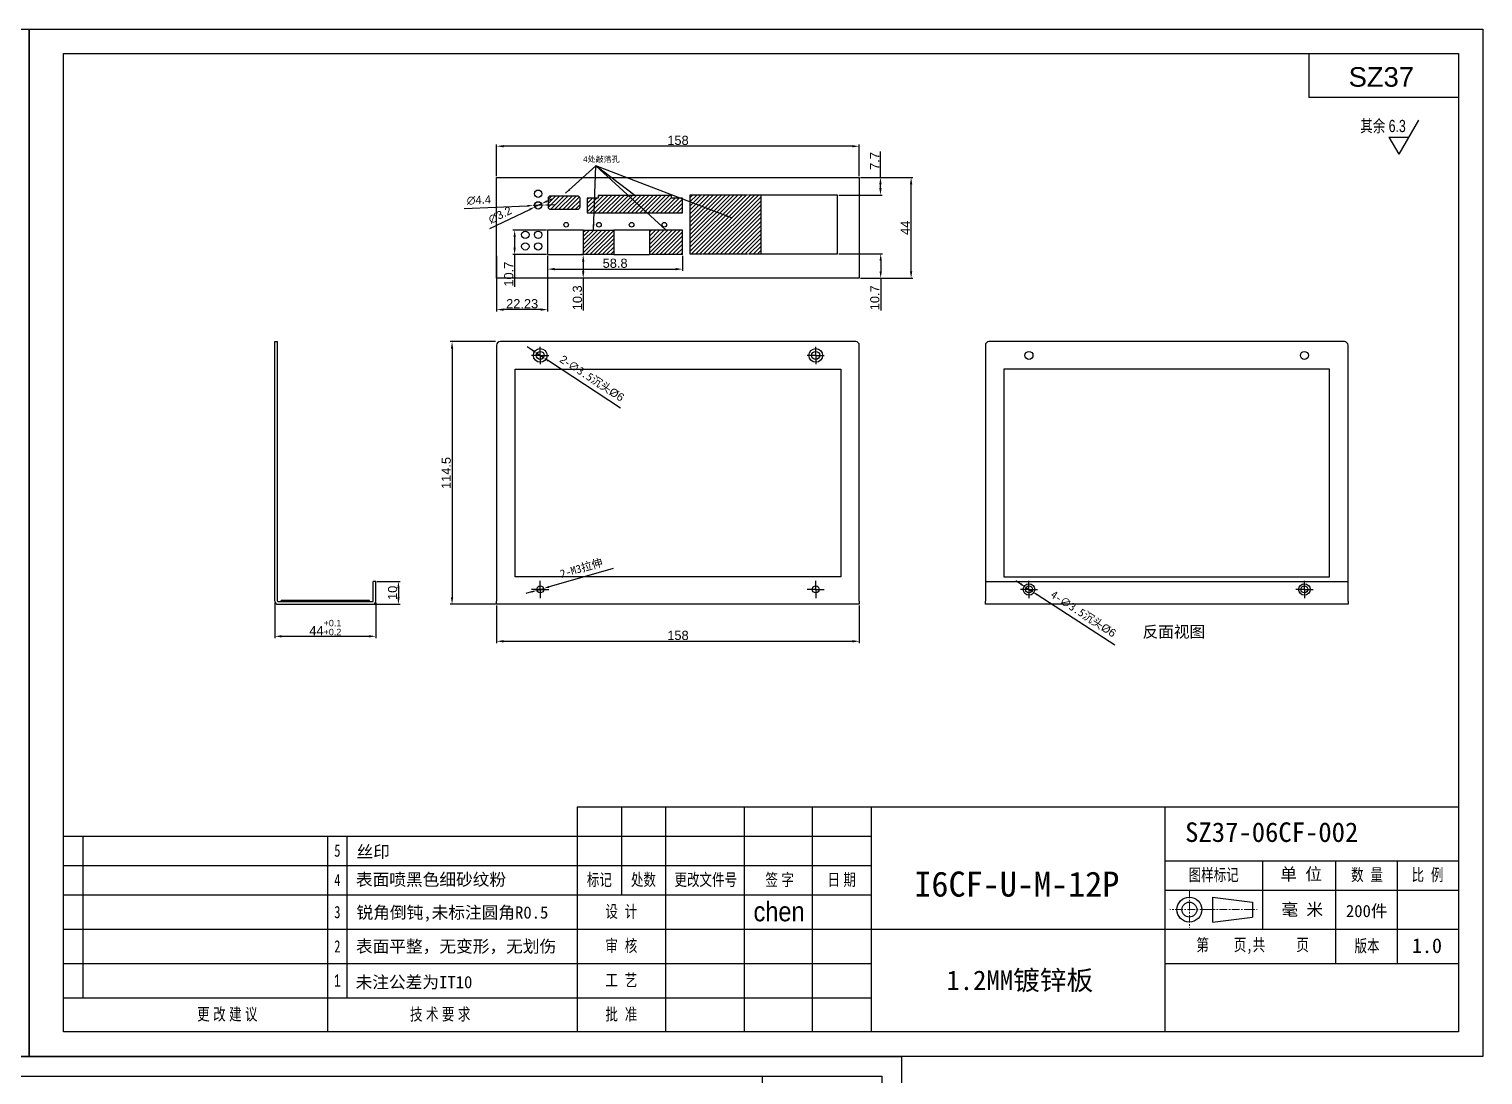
# Model space of a CAD drawing. Header units: millimetres. Extents: x 3299 to 4566, y 1016 to 2046.
# Drawn here: x 3933 to 4566, y 1590 to 2046 of the extents above; entities that cross this region are included whole.
import ezdxf
from ezdxf.enums import TextEntityAlignment as Align

# ---------------------------------------------------------------- set-up
doc = ezdxf.new("R2010")
doc.units = ezdxf.units.MM
doc.header["$LTSCALE"] = 0.4
doc.linetypes.add('CENTER', pattern=[50.8, 31.75, -6.35, 6.35, -6.35])
doc.layers.add('center', color=1, linetype='CENTER', lineweight=18)
for name, color, linetype in [('CON', 7, 'Continuous'), ('hatch', 2, 'Continuous'), ('SLD-0', 179, 'Continuous'), ('text', 7, 'Continuous')]:
    doc.layers.add(name, color=color, linetype=linetype)
doc.styles.add('GA1', font='simhei.ttf')
doc.styles.add('GA2', font='arial.ttf')
doc.styles.add('GA3', font='STXINGKA.TTF', dxfattribs={"width": 0.9})
doc.styles.get("Standard").update_dxf_attribs({"font": '', "width": 0.75})
doc.styles.add('style1', font='arial.ttf')
doc.styles.add('style2', font='STXINGKA.TTF', dxfattribs={"width": 0.9})
doc.styles.get('Standard').set_extended_font_data('SimSun')
doc.dimstyles.new('ISO-25', dxfattribs={"dimtxt": 3.5, "dimasz": 2.5, "dimexe": 1.25, "dimexo": 1, "dimgap": 1, "dimtad": 1, "dimdsep": 46, "dimtxsty": 'style1', "dimcen": 2.5, "dimclrd": 4, "dimclre": 4, "dimclrt": 4, "dimadec": 0, "dimazin": 0, "dimtfac": 1, "dimtmove": 0, "dimatfit": 3, "dimfxl": 1, "dimarcsym": 0})
doc.dimstyles.new('ISO-25$0', dxfattribs={"dimtxt": 4, "dimasz": 3, "dimexe": 0.8, "dimexo": 0.5, "dimgap": 0.5, "dimtad": 1, "dimdsep": 46, "dimtxsty": 'style1', "dimcen": 2, "dimclrd": 3, "dimclre": 3, "dimclrt": 3, "dimadec": 0, "dimazin": 0, "dimtfac": 1, "dimtmove": 0, "dimatfit": 2, "dimfxl": 1, "dimarcsym": 0})
doc.dimstyles.new('ISO-25$3', dxfattribs={"dimtxt": 3.5, "dimasz": 2.5, "dimexe": 1.25, "dimexo": 1, "dimgap": 1.5, "dimtad": 1, "dimtih": 1, "dimdsep": 46, "dimtxsty": 'style1', "dimcen": 2.5, "dimclrd": 3, "dimclre": 3, "dimclrt": 3, "dimadec": 0, "dimazin": 0, "dimtfac": 1, "dimtmove": 0, "dimatfit": 3, "dimfxl": 1, "dimarcsym": 0})
pattern_1 = [(45, (1827.516, 0), (-0.8980256, 0.8980256), [])]

# ---------------------------------------------------------------- blocks, each defined once
blk = doc.blocks.new('Q')
at = {"color": 0}
for p, q in [((90.94, 41.41), (90.94, 4.06)), ((90.94, 41.41), (237.1, 41.41)), ((196.28, 26.43), (202.94, 25.61)), ((196.28, 26.43), (196.28, 22.31)), ((202.94, 25.61), (202.94, 23.14)), ((196.28, 22.31), (202.94, 23.14))]:
    blk.add_line(p, q, dxfattribs=at)
blk.add_line((226.93, 21.11), (226.93, 15.43))
at = {"lineweight": -3}
blk.add_lwpolyline([(5.7, 166.46), (237.1, 166.46), (237.1, 4.06), (5.7, 4.06)], close=True, dxfattribs=at)
at = {"color": 0}
for radius in [2.06, 1.24]:
    blk.add_circle((192.47, 24.37), radius, dxfattribs=at)
at = {"layer": 'center', "color": 1, "ltscale": 0.1}
for p, q in [((192.47, 27.54), (192.47, 21.4)), ((195.46, 24.37), (189.24, 24.37)), ((195.46, 24.37), (203.7, 24.37))]:
    blk.add_line(p, q, dxfattribs=at)
at = {"layer": 'hatch', "color": 0}
for p, q in [((212.27, 166.46), (212.27, 159.15)), ((237.1, 159.15), (212.27, 159.15)), ((230.48, 155.41), (227.2, 149.73)), ((225.56, 152.57), (228.84, 152.57)), ((225.56, 152.57), (227.2, 149.73)), ((98.25, 41.41), (98.25, 26.8)), ((105.56, 41.41), (105.56, 4.06)), ((118.63, 41.41), (118.63, 4.06)), ((129.92, 41.41), (129.92, 4.06)), ((139.66, 41.41), (139.66, 4.06)), ((188.38, 41.41), (188.38, 4.06)), ((5.7, 36.54), (139.66, 36.54)), ((8.95, 9.74), (8.95, 36.54)), ((49.52, 36.54), (49.52, 4.06)), ((52.76, 9.74), (52.76, 36.54)), ((5.7, 31.67), (139.66, 31.67)), ((188.38, 32.48), (237.1, 32.48)), ((204.62, 32.48), (204.62, 21.11)), ((216.7, 32.48), (216.7, 21.11)), ((226.93, 32.48), (226.93, 21.11)), ((5.7, 26.8), (139.66, 26.8)), ((188.38, 27.61), (237.1, 27.61)), ((5.7, 21.11), (139.66, 21.11)), ((139.66, 21.11), (237.1, 21.11)), ((216.7, 21.11), (216.7, 15.43)), ((5.7, 15.43), (139.66, 15.43)), ((188.38, 15.43), (237.1, 15.43))]:
    blk.add_line(p, q, dxfattribs=at)
at = {"layer": 'hatch', "lineweight": -3}
blk.add_lwpolyline([(0, 170.52), (241.16, 170.52), (241.16, 0), (0, 0)], close=True, dxfattribs=at)
at = {"layer": 'text', "color": 0}
blk.add_line((5.7, 9.74), (139.66, 9.74), dxfattribs=at)
at = {"color": 0, "insert": (224.59, 154.32, 20.27), "char_height": 2.03, "width": 11.6897, "attachment_point": 5}
blk.add_mtext('{\\fￋￎￌﾣﾤ|b0|i0|c134|p54;其余 6.3}', dxfattribs=at)
at = {"width": 0.9}
for tag, height, style, p in [('KEHU', 3.25, 'style1', (224.31, 160.95)), ('SHEJI', 3.25, 'style2', (124.41, 22.43)), ('RIQI', 2.03, 'style2', (134.75, 22.26))]:
    blk.add_attdef(tag, text='', height=height, dxfattribs=dict(at, style=style)).set_placement(p, align=Align.CENTER)
at = {"style": 'style1', "width": 0.9}
blk.add_attdef('TUHAO', (191.77, 35.6), '', height=3.25, dxfattribs=at)
for tag, p, width in [('FIVE', (54.31, 32.96), 0.9), ('FORU', (54.21, 28.35), 0.9), ('THREE', (54.31, 22.88), 0.9), ('TWO', (54.21, 17.26), 0.8), ('ONE', (54.16, 11.32), 0.9)]:
    blk.add_attdef(tag, p, '', height=2.03, dxfattribs=dict(width=width))
at = {"width": 0.9}
for tag, height, p in [('MINGCHEN', 4.87, (163.85, 26.52)), ('SHULIANG', 2.03, (221.89, 23.13)), ('JI', 2.44, (196.74, 17.15)), ('GONG', 2.44, (208.97, 17.01)), ('BANBEN', 2.44, (231.89, 17.17)), ('CAILIAO', 3.25, (164.34, 11.02))]:
    blk.add_attdef(tag, text='', height=height, dxfattribs=at).set_placement(p, align=Align.CENTER)
at = {"layer": 'text', "color": 0, "char_height": 2.03, "attachment_point": 5}
for s, insert, width in [('{\\fSimSun|b0|i0|c134|p54;5}', (51.14, 34.15), 14.2015), ('{\\fￋￎￌﾣﾤ|b0|i0|c134|p54;图样标记}', (196.5, 30.04), 16.24), ('{\\fￋￎￌﾣﾤ|b0|i0|c134|p54;数  量}', (221.94, 30.04), 16.24), ('{\\fￋￎￌﾣﾤ|b0|i0|c134|p54;比  例}', (231.97, 30.04), 16.24), ('{\\fSimSun|b0|i0|c134|p54;4}', (51.14, 29.28), 14.2015), ('{\\fￋￎￌﾣﾤ|b0|i0|c134|p2;标记}', (94.6, 29.23), 14.2015), ('{\\fￋￎￌﾣﾤ|b0|i0|c134|p54;处数}', (101.91, 29.23), 14.2015), ('{\\fￋￎￌﾣﾤ|b0|i0|c134|p54;更改文件号}', (112.25, 29.23), 14.2015), ('{\\fￋￎￌﾣﾤ|b0|i0|c134|p54;签 字}', (124.51, 29.23), 14.2015), ('{\\fￋￎￌﾣﾤ|b0|i0|c134|p54;日 期}', (134.79, 29.23), 14.2015), ('{\\fSimSun|b0|i0|c134|p54;3}', (51.14, 23.95), 14.2015), ('{\\fￋￎￌﾣﾤ|b0|i0|c134|p54;设  计}', (98.25, 23.95), 14.2015), ('{\\fￋￎￌﾣﾤ|b0|i0|c134|p54;审  核}', (98.25, 18.27), 14.2015), ('{\\fSimSun|b0|i0|c134|p54;第    页,共     页}', (202.96, 18.27), 28.7556), ('{\\fSimSun|b0|i0|c134|p54;版本}', (221.94, 18.24), 16.24), ('{\\fSimSun|b0|i0|c134|p54;2}', (51.14, 18.27), 14.2015), ('{\\fￋￎￌﾣﾤ|b0|i0|c134|p54;1}', (51.14, 12.59), 14.2015), ('{\\fￋￎￌﾣﾤ|b0|i0|c134|p54;工  艺}', (98.25, 12.59), 14.2015), ('{\\fￋￎￌﾣﾤ|b0|i0|c134|p54;批  准}', (98.25, 6.9), 14.2015)]:
    blk.add_mtext(s, dxfattribs=dict(at, insert=insert, width=width))
at = {"layer": 'text', "color": 0, "char_height": 2.03, "width": 14.2015, "attachment_point": 5, "style": 'GA1'}
for s, insert in [('单 位', (211.01, 30.16, 20.27)), ('毫 米', (211.2, 24.28, 20.27))]:
    blk.add_mtext(s, dxfattribs=dict(at, insert=insert))
at = {"layer": 'text', "color": 0, "char_height": 2.03, "attachment_point": 5}
for s, insert in [('{\\fￋￎￌﾣﾤ|b0|i0|c134|p54;更 改 建 议}', (32.89, 6.9)), ('{\\fￋￎￌﾣﾤ|b0|i0|c134|p54;技 术 要 求}', (68.19, 6.9))]:
    blk.add_mtext(s, dxfattribs=dict(at, insert=insert))
blk = doc.blocks.new('SW_CENTERMARKSYMBOL_4')
at = {"layer": 'SLD-0', "color": 0}
for p, q in [((-0.5, 0), (-0.75, 0)), ((0, 0), (-0.5, 0)), ((0, 0.5), (0, 0.75)), ((0, 0), (0, 0.5)), ((0, 0), (0, -0.5)), ((0, 0), (0.5, 0)), ((0.5, 0), (0.75, 0)), ((0, -0.5), (0, -0.75))]:
    blk.add_line(p, q, dxfattribs=at)
blk = doc.blocks.new('SW_CENTERMARKSYMBOL_5')
at = {"layer": 'SLD-0', "color": 0}
for p, q in [((-0.5, 0), (-0.75, 0)), ((0, 0), (-0.5, 0)), ((0, 0.5), (0, 0.75)), ((0, 0), (0, 0.5)), ((0, 0), (0, -0.5)), ((0, 0), (0.5, 0)), ((0.5, 0), (0.75, 0)), ((0, -0.5), (0, -0.75))]:
    blk.add_line(p, q, dxfattribs=at)
blk = doc.blocks.new('*D52')
at = {"layer": 'CON', "color": 3, "lineweight": -2, "transparency": 16777216}
for p, q in [((4136.59, 1794.39), (4136.59, 1777.97)), ((4294.59, 1794.39), (4294.59, 1777.97)), ((4139.59, 1778.77), (4291.59, 1778.77))]:
    blk.add_line(p, q, dxfattribs=at)
at = {"layer": 'CON', "color": 3, "transparency": 16777216}
for points in [[(4139.59, 1779.27), (4139.59, 1778.27), (4136.59, 1778.77)], [(4291.59, 1779.27), (4291.59, 1778.27), (4294.59, 1778.77)]]:
    blk.add_solid(points, dxfattribs=at)
at = {"layer": 'Defpoints', "color": 0, "transparency": 16777216}
for p in [(4136.59, 1794.89), (4294.59, 1794.89), (4294.59, 1778.77)]:
    blk.add_point(p, dxfattribs=at)
at = {"layer": 'CON', "color": 3, "transparency": 16777216, "insert": (4215.59, 1781.31), "char_height": 4, "attachment_point": 5, "style": 'style1'}
blk.add_mtext('158', dxfattribs=at)
blk = doc.blocks.new('*D53')
at = {"layer": 'CON', "color": 3, "lineweight": -2, "transparency": 16777216}
for p, q in [((4136.59, 1981.52), (4136.59, 1995.38)), ((4294.59, 1981.52), (4294.59, 1995.38)), ((4291.59, 1994.58), (4139.59, 1994.58))]:
    blk.add_line(p, q, dxfattribs=at)
at = {"layer": 'CON', "color": 3, "transparency": 16777216}
for points in [[(4139.59, 1995.08), (4139.59, 1994.08), (4136.59, 1994.58)], [(4291.59, 1995.08), (4291.59, 1994.08), (4294.59, 1994.58)]]:
    blk.add_solid(points, dxfattribs=at)
at = {"layer": 'Defpoints', "color": 0, "transparency": 16777216}
for p in [(4136.59, 1994.58), (4136.59, 1981.02), (4294.59, 1981.02)]:
    blk.add_point(p, dxfattribs=at)
at = {"layer": 'CON', "color": 3, "transparency": 16777216, "insert": (4215.59, 1997.12), "char_height": 4, "attachment_point": 5, "style": 'style1'}
blk.add_mtext('158', dxfattribs=at)
blk = doc.blocks.new('*D54')
at = {"layer": 'CON', "color": 3, "lineweight": -2, "transparency": 16777216}
for p, q in [((4295.09, 1981.02), (4317.97, 1981.02)), ((4317.17, 1940.02), (4317.17, 1978.02)), ((4295.09, 1937.02), (4317.97, 1937.02))]:
    blk.add_line(p, q, dxfattribs=at)
at = {"layer": 'CON', "color": 3, "transparency": 16777216}
for points in [[(4316.67, 1978.02), (4317.67, 1978.02), (4317.17, 1981.02)], [(4316.67, 1940.02), (4317.67, 1940.02), (4317.17, 1937.02)]]:
    blk.add_solid(points, dxfattribs=at)
at = {"layer": 'Defpoints', "color": 0, "transparency": 16777216}
for p in [(4294.59, 1981.02), (4317.17, 1981.02), (4294.59, 1937.02)]:
    blk.add_point(p, dxfattribs=at)
at = {"layer": 'CON', "color": 3, "transparency": 16777216, "insert": (4314.67, 1959.02), "char_height": 4, "attachment_point": 5, "rotation": 90, "style": 'style1'}
blk.add_mtext('44', dxfattribs=at)
blk = doc.blocks.new('*D55')
at = {"layer": 'CON', "color": 3, "lineweight": -2, "transparency": 16777216}
for p, q in [((4084.45, 1804.89), (4094.6, 1804.89)), ((4093.8, 1801.89), (4093.8, 1797.89)), ((4083.15, 1794.89), (4094.6, 1794.89))]:
    blk.add_line(p, q, dxfattribs=at)
at = {"layer": 'CON', "color": 3, "transparency": 16777216}
for points in [[(4093.3, 1801.89), (4094.3, 1801.89), (4093.8, 1804.89)], [(4093.3, 1797.89), (4094.3, 1797.89), (4093.8, 1794.89)]]:
    blk.add_solid(points, dxfattribs=at)
at = {"layer": 'Defpoints', "color": 0, "transparency": 16777216}
for p in [(4083.95, 1804.89), (4082.65, 1794.89), (4093.8, 1794.89)]:
    blk.add_point(p, dxfattribs=at)
at = {"layer": 'CON', "color": 3, "transparency": 16777216, "insert": (4091.26, 1799.89), "char_height": 4, "attachment_point": 5, "rotation": 90, "style": 'style1'}
blk.add_mtext('10', dxfattribs=at)
blk = doc.blocks.new('*D56')
at = {"layer": 'CON', "color": 3, "lineweight": -2, "transparency": 16777216}
for p, q in [((4039.95, 1795.69), (4039.95, 1780.14)), ((4083.95, 1795.69), (4083.95, 1780.14)), ((4042.95, 1780.94), (4080.95, 1780.94))]:
    blk.add_line(p, q, dxfattribs=at)
at = {"layer": 'CON', "color": 3, "transparency": 16777216}
for points in [[(4042.95, 1781.44), (4042.95, 1780.44), (4039.95, 1780.94)], [(4080.95, 1781.44), (4080.95, 1780.44), (4083.95, 1780.94)]]:
    blk.add_solid(points, dxfattribs=at)
at = {"layer": 'Defpoints', "color": 0, "transparency": 16777216}
for p in [(4039.95, 1796.19), (4083.95, 1796.19), (4083.95, 1780.94)]:
    blk.add_point(p, dxfattribs=at)
at = {"layer": 'CON', "color": 3, "transparency": 16777216, "insert": (4061.95, 1784.76), "char_height": 4, "attachment_point": 5, "style": 'style1'}
blk.add_mtext('44{\\H0.7x;\\S+0.1^ +0.2;}', dxfattribs=at)
blk = doc.blocks.new('*D47')
at = {"layer": 'CON', "color": 3, "lineweight": -2, "transparency": 16777216}
for p, q in [((4187.33, 1810.52), (4159.43, 1802.5)), ((4151.74, 1800.28), (4149.34, 1799.59)), ((4154.15, 1800.98), (4157.03, 1801.8))]:
    blk.add_line(p, q, dxfattribs=at)
at = {"layer": 'CON', "color": 3, "transparency": 16777216}
for points in [[(4151.63, 1800.68), (4151.86, 1799.88), (4154.15, 1800.98)], [(4159.32, 1802.9), (4159.55, 1802.1), (4157.03, 1801.8)]]:
    blk.add_solid(points, dxfattribs=at)
at = {"layer": 'Defpoints', "color": 0, "transparency": 16777216}
for p in [(4154.15, 1800.98), (4157.03, 1801.8)]:
    blk.add_point(p, dxfattribs=at)
at = {"layer": 'CON', "color": 3, "transparency": 16777216, "insert": (4173.53, 1810.49), "char_height": 3.5, "attachment_point": 5, "rotation": 16.0468, "style": 'style1'}
blk.add_mtext('{\\Ftxt|c134;2-M3\\fSimSun|b0|i0|c134|p2;拉伸}', dxfattribs=at)
blk = doc.blocks.new('*D48')
at = {"layer": 'CON', "color": 3, "lineweight": -2, "transparency": 16777216}
for p, q in [((4285.67, 1947.72), (4304.71, 1947.72)), ((4303.91, 1944.72), (4303.91, 1940.02)), ((4295.09, 1937.02), (4304.71, 1937.02)), ((4303.91, 1937.02), (4303.91, 1923))]:
    blk.add_line(p, q, dxfattribs=at)
at = {"layer": 'CON', "color": 3, "transparency": 16777216}
for points in [[(4303.41, 1944.72), (4304.41, 1944.72), (4303.91, 1947.72)], [(4303.41, 1940.02), (4304.41, 1940.02), (4303.91, 1937.02)]]:
    blk.add_solid(points, dxfattribs=at)
at = {"layer": 'Defpoints', "color": 0, "transparency": 16777216}
for p in [(4285.17, 1947.72), (4294.59, 1937.02), (4303.91, 1937.02)]:
    blk.add_point(p, dxfattribs=at)
at = {"layer": 'CON', "color": 3, "transparency": 16777216, "insert": (4301.37, 1928.51), "char_height": 4, "attachment_point": 5, "rotation": 90, "style": 'style1'}
blk.add_mtext('10.7', dxfattribs=at)
blk = doc.blocks.new('*D49')
at = {"layer": 'CON', "color": 3, "lineweight": -2, "transparency": 16777216}
for p, q in [((4136.09, 1909.39), (4116.36, 1909.39)), ((4117.16, 1906.39), (4117.16, 1797.89)), ((4136.09, 1794.89), (4116.36, 1794.89))]:
    blk.add_line(p, q, dxfattribs=at)
at = {"layer": 'CON', "color": 3, "transparency": 16777216}
for points in [[(4116.66, 1906.39), (4117.66, 1906.39), (4117.16, 1909.39)], [(4116.66, 1797.89), (4117.66, 1797.89), (4117.16, 1794.89)]]:
    blk.add_solid(points, dxfattribs=at)
at = {"layer": 'Defpoints', "color": 0, "transparency": 16777216}
for p in [(4136.59, 1909.39), (4117.16, 1794.89), (4136.59, 1794.89)]:
    blk.add_point(p, dxfattribs=at)
at = {"layer": 'CON', "color": 3, "transparency": 16777216, "insert": (4114.62, 1852.14), "char_height": 4, "attachment_point": 5, "rotation": 90, "style": 'style1'}
blk.add_mtext('114.5', dxfattribs=at)
blk = doc.blocks.new('*D42')
at = {"layer": 'CON', "color": 3, "lineweight": -2, "transparency": 16777216}
for p, q in [((4364.96, 1803.71), (4362.86, 1805.07)), ((4367.05, 1802.34), (4369.98, 1800.44)), ((4405.96, 1777.03), (4372.08, 1799.07))]:
    blk.add_line(p, q, dxfattribs=at)
at = {"layer": 'CON', "color": 3, "transparency": 16777216}
for points in [[(4365.18, 1804.06), (4364.73, 1803.36), (4367.05, 1802.34)], [(4372.31, 1799.42), (4371.85, 1798.72), (4369.98, 1800.44)]]:
    blk.add_solid(points, dxfattribs=at)
at = {"layer": 'Defpoints', "color": 0, "transparency": 16777216}
for p in [(4367.05, 1802.34), (4369.98, 1800.44)]:
    blk.add_point(p, dxfattribs=at)
at = {"layer": 'CON', "color": 3, "transparency": 16777216, "insert": (4392.15, 1790.57), "char_height": 3.5, "attachment_point": 5, "rotation": 326.95627, "style": 'style1'}
blk.add_mtext('{\\Ftxt|c134;4-\\Ftxt|c0;∅3.5\\fSimSun|b0|i0|c134|p2;沉头\\fArial|b0|i0|c134|p34;%%C}6', dxfattribs=at)
blk = doc.blocks.new('*D43')
at = {"layer": 'CON', "color": 3, "lineweight": -2, "transparency": 16777216}
for p, q in [((4303.81, 1981.02), (4303.81, 1992.27)), ((4295.09, 1981.02), (4304.61, 1981.02)), ((4303.81, 1976.32), (4303.81, 1978.02)), ((4285.67, 1973.32), (4304.61, 1973.32))]:
    blk.add_line(p, q, dxfattribs=at)
at = {"layer": 'CON', "color": 3, "transparency": 16777216}
for points in [[(4303.31, 1978.02), (4304.31, 1978.02), (4303.81, 1981.02)], [(4303.31, 1976.32), (4304.31, 1976.32), (4303.81, 1973.32)]]:
    blk.add_solid(points, dxfattribs=at)
at = {"layer": 'Defpoints', "color": 0, "transparency": 16777216}
for p in [(4294.59, 1981.02), (4303.81, 1981.02), (4285.17, 1973.32)]:
    blk.add_point(p, dxfattribs=at)
at = {"layer": 'CON', "color": 3, "transparency": 16777216, "insert": (4301.31, 1988.14), "char_height": 4, "attachment_point": 5, "rotation": 90, "style": 'style1'}
blk.add_mtext('7.7', dxfattribs=at)
blk = doc.blocks.new('SW_CENTERMARKSYMBOL_1')
at = {"layer": 'SLD-0', "color": 0}
for p, q in [((-0.5, 0), (-0.75, 0)), ((0, 0), (-0.5, 0)), ((0, 0.5), (0, 0.75)), ((0, 0), (0, 0.5)), ((0, 0), (0, -0.5)), ((0, 0), (0.5, 0)), ((0.5, 0), (0.75, 0)), ((0, -0.5), (0, -0.75))]:
    blk.add_line(p, q, dxfattribs=at)
blk = doc.blocks.new('SW_CENTERMARKSYMBOL_2')
at = {"layer": 'SLD-0', "color": 0}
for p, q in [((-0.5, 0), (-0.75, 0)), ((0, 0), (-0.5, 0)), ((0, 0.5), (0, 0.75)), ((0, 0), (0, 0.5)), ((0, 0), (0, -0.5)), ((0, 0), (0.5, 0)), ((0.5, 0), (0.75, 0)), ((0, -0.5), (0, -0.75))]:
    blk.add_line(p, q, dxfattribs=at)
blk = doc.blocks.new('*D62')
at = {"layer": 'CON', "color": 3, "lineweight": -2, "transparency": 16777216}
for p, q in [((4152.03, 1905.72), (4149.94, 1907.09)), ((4154.12, 1904.35), (4157.05, 1902.43)), ((4190.62, 1880.45), (4159.14, 1901.06))]:
    blk.add_line(p, q, dxfattribs=at)
at = {"layer": 'CON', "color": 3, "transparency": 16777216}
for points in [[(4152.26, 1906.07), (4151.8, 1905.37), (4154.12, 1904.35)], [(4159.37, 1901.41), (4158.91, 1900.71), (4157.05, 1902.43)]]:
    blk.add_solid(points, dxfattribs=at)
at = {"layer": 'Defpoints', "color": 0, "transparency": 16777216}
for p in [(4154.12, 1904.35), (4157.05, 1902.43)]:
    blk.add_point(p, dxfattribs=at)
at = {"layer": 'CON', "color": 3, "transparency": 16777216, "insert": (4178.02, 1893.26), "char_height": 3.5, "attachment_point": 5, "rotation": 326.78916, "style": 'style1'}
blk.add_mtext('2-{\\Ftxt|c0;∅3.5\\fSimSun|b0|i0|c134|p2;沉头\\fArial|b0|i0|c134|p34;%%C}6', dxfattribs=at)
blk = doc.blocks.new('*D290')
at = {"layer": 'CON', "color": 3, "linetype": 'ByBlock', "lineweight": -2, "transparency": 16777216}
for p, q in [((4122.41, 1967.42), (4149.99, 1968.61)), ((4156.88, 1968.91), (4152.49, 1968.72)), ((4159.38, 1969.02), (4161.88, 1969.13))]:
    blk.add_line(p, q, dxfattribs=at)
at = {"layer": 'CON', "color": 3, "linetype": 'ByBlock', "transparency": 16777216}
for points in [[(4149.97, 1969.03), (4150.01, 1968.2), (4152.49, 1968.72)], [(4159.36, 1969.44), (4159.4, 1968.61), (4156.88, 1968.91)]]:
    blk.add_solid(points, dxfattribs=at)
at = {"layer": 'Defpoints', "color": 0, "linetype": 'ByBlock', "transparency": 16777216}
for p in [(4152.49, 1968.72), (4156.88, 1968.91)]:
    blk.add_point(p, dxfattribs=at)
at = {"layer": 'CON', "color": 3, "linetype": 'ByBlock', "transparency": 16777216, "insert": (4128.84, 1971.09), "char_height": 3.5, "attachment_point": 5, "rotation": 2.48337, "style": 'style1'}
blk.add_mtext('∅4.4', dxfattribs=at)
blk = doc.blocks.new('*D291')
at = {"layer": 'CON', "color": 3, "linetype": 'ByBlock', "lineweight": -2, "transparency": 16777216}
for p, q in [((4158.38, 1970.6), (4160.63, 1971.69)), ((4133.67, 1958.69), (4150.99, 1967.04)), ((4156.12, 1969.51), (4153.24, 1968.12))]:
    blk.add_line(p, q, dxfattribs=at)
at = {"layer": 'CON', "color": 3, "linetype": 'ByBlock', "transparency": 16777216}
for points in [[(4158.2, 1970.97), (4158.56, 1970.22), (4156.12, 1969.51)], [(4150.81, 1967.41), (4151.17, 1966.66), (4153.24, 1968.12)]]:
    blk.add_solid(points, dxfattribs=at)
at = {"layer": 'Defpoints', "color": 0, "linetype": 'ByBlock', "transparency": 16777216}
for p in [(4153.24, 1968.12), (4156.12, 1969.51)]:
    blk.add_point(p, dxfattribs=at)
at = {"layer": 'CON', "color": 3, "linetype": 'ByBlock', "transparency": 16777216, "insert": (4138.12, 1964.59), "char_height": 3.5, "attachment_point": 5, "rotation": 25.74245, "style": 'style1'}
blk.add_mtext('∅3.2', dxfattribs=at)
blk = doc.blocks.new('*D361')
at = {"layer": 'CON', "color": 3, "lineweight": -2, "transparency": 16777216}
for p, q in [((4158.31, 1958.02), (4143.62, 1958.02)), ((4144.42, 1955.02), (4144.42, 1950.32)), ((4158.31, 1947.32), (4143.62, 1947.32)), ((4144.42, 1947.32), (4144.42, 1933.3))]:
    blk.add_line(p, q, dxfattribs=at)
at = {"layer": 'CON', "color": 3, "transparency": 16777216}
for points in [[(4143.92, 1955.02), (4144.92, 1955.02), (4144.42, 1958.02)], [(4143.92, 1950.32), (4144.92, 1950.32), (4144.42, 1947.32)]]:
    blk.add_solid(points, dxfattribs=at)
at = {"layer": 'Defpoints', "color": 0, "transparency": 16777216}
for p in [(4158.81, 1958.02), (4144.42, 1947.32), (4158.81, 1947.32)]:
    blk.add_point(p, dxfattribs=at)
at = {"layer": 'CON', "color": 3, "transparency": 16777216, "insert": (4141.88, 1938.81), "char_height": 4, "attachment_point": 5, "rotation": 90, "style": 'style1'}
blk.add_mtext('10.7', dxfattribs=at)
blk = doc.blocks.new('*D362')
at = {"layer": 'CON', "color": 3, "lineweight": -2, "transparency": 16777216}
for p, q in [((4158.81, 1946.82), (4158.81, 1940.21)), ((4217.61, 1946.82), (4217.61, 1940.21)), ((4161.81, 1941.01), (4214.61, 1941.01))]:
    blk.add_line(p, q, dxfattribs=at)
at = {"layer": 'CON', "color": 3, "transparency": 16777216}
for points in [[(4161.81, 1941.51), (4161.81, 1940.51), (4158.81, 1941.01)], [(4214.61, 1941.51), (4214.61, 1940.51), (4217.61, 1941.01)]]:
    blk.add_solid(points, dxfattribs=at)
at = {"layer": 'Defpoints', "color": 0, "transparency": 16777216}
for p in [(4158.81, 1947.32), (4217.61, 1947.32), (4217.61, 1941.01)]:
    blk.add_point(p, dxfattribs=at)
at = {"layer": 'CON', "color": 3, "transparency": 16777216, "insert": (4188.21, 1943.55), "char_height": 4, "attachment_point": 5, "style": 'style1'}
blk.add_mtext('58.8', dxfattribs=at)
blk = doc.blocks.new('*D363')
at = {"layer": 'CON', "color": 3, "lineweight": -2, "transparency": 16777216}
for p, q in [((4136.59, 1946.82), (4136.59, 1922.57)), ((4158.81, 1946.82), (4158.81, 1922.57)), ((4155.81, 1923.37), (4139.59, 1923.37))]:
    blk.add_line(p, q, dxfattribs=at)
at = {"layer": 'CON', "color": 3, "transparency": 16777216}
for points in [[(4139.59, 1923.87), (4139.59, 1922.87), (4136.59, 1923.37)], [(4155.81, 1923.87), (4155.81, 1922.87), (4158.81, 1923.37)]]:
    blk.add_solid(points, dxfattribs=at)
at = {"layer": 'Defpoints', "color": 0, "transparency": 16777216}
for p in [(4136.59, 1947.32), (4158.81, 1947.32), (4136.59, 1923.37)]:
    blk.add_point(p, dxfattribs=at)
at = {"layer": 'CON', "color": 3, "transparency": 16777216, "insert": (4147.7, 1925.91), "char_height": 4, "attachment_point": 5, "style": 'style1'}
blk.add_mtext('22.23', dxfattribs=at)
blk = doc.blocks.new('*D367')
at = {"layer": 'CON', "color": 3, "lineweight": -2, "transparency": 16777216}
for p, q in [((4173.81, 1947.32), (4173.51, 1947.32)), ((4174.31, 1944.32), (4174.31, 1940.02)), ((4173.81, 1937.02), (4173.51, 1937.02)), ((4174.31, 1937.02), (4174.31, 1923))]:
    blk.add_line(p, q, dxfattribs=at)
at = {"layer": 'CON', "color": 3, "transparency": 16777216}
for points in [[(4173.81, 1944.32), (4174.81, 1944.32), (4174.31, 1947.32)], [(4173.81, 1940.02), (4174.81, 1940.02), (4174.31, 1937.02)]]:
    blk.add_solid(points, dxfattribs=at)
at = {"layer": 'Defpoints', "color": 0, "transparency": 16777216}
for p in [(4174.31, 1947.32), (4174.31, 1937.02), (4174.31, 1937.02)]:
    blk.add_point(p, dxfattribs=at)
at = {"layer": 'CON', "color": 3, "transparency": 16777216, "insert": (4171.77, 1928.51), "char_height": 4, "attachment_point": 5, "rotation": 90, "style": 'style1'}
blk.add_mtext('10.3', dxfattribs=at)

msp = doc.modelspace()

# ---------------------------------------------------------------- hatches: boundary and pattern name
at = {"layer": 'CON'}
h = msp.add_hatch(dxfattribs=at)
h.set_pattern_fill('ANSI31', color=2, scale=0.4, style=0)
h.paths.add_polyline_path([(4171.763, 1966.994, 0.4142136), (4172.763, 1967.994), (4172.763, 1971.994, 0.4142136), (4171.763, 1972.994), (4160.163, 1972.994, 0.4142136), (4159.163, 1971.994), (4159.163, 1967.994, 0.4142136), (4160.163, 1966.994)])
h = msp.add_hatch(dxfattribs=at)
h.set_pattern_fill('ANSI31', color=2, scale=0.4, style=0)
h.set_pattern_definition(pattern_1)
h.paths.add_polyline_path([(4217.563, 1965.519), (4217.563, 1971.919), (4212.783, 1971.919), (4212.783, 1973.119), (4180.873, 1973.119), (4180.873, 1971.919), (4176.093, 1971.919), (4176.093, 1965.519)])
h = msp.add_hatch(dxfattribs=at)
h.set_pattern_fill('ANSI31', color=2, scale=0.4, style=0)
h.paths.add_polyline_path([(4220.766, 1973.319), (4220.766, 1947.719), (4251.766, 1947.719), (4251.766, 1973.319)])
h = msp.add_hatch(dxfattribs=at)
h.set_pattern_fill('ANSI31', color=2, scale=0.4, style=0)
h.set_pattern_definition(pattern_1)
h.paths.add_polyline_path([(4187.645, 1958.019), (4174.315, 1958.019), (4174.315, 1947.319), (4187.645, 1947.319)])
h = msp.add_hatch(dxfattribs=at)
h.set_pattern_fill('ANSI31', color=2, scale=0.4, style=0)
h.set_pattern_definition(pattern_1)
h.paths.add_polyline_path([(4217.615, 1947.319), (4217.615, 1958.019), (4203.145, 1958.019), (4203.145, 1947.319)])

# ---------------------------------------------------------------- linework, layer by layer
at = {"color": 7, "linetype": 'Continuous', "lineweight": 25}
for p, q in [((4220.766, 1973.319), (4220.766, 1947.719)), ((4226.235, 1973.319), (4220.766, 1973.319)), ((4245.898, 1973.319), (4226.635, 1973.319)), ((4285.166, 1973.319), (4246.298, 1973.319)), ((4251.766, 1947.719), (4251.766, 1973.319)), ((4285.166, 1947.719), (4285.166, 1973.319)), ((4220.766, 1947.719), (4226.235, 1947.719)), ((4226.635, 1947.719), (4245.898, 1947.719)), ((4246.298, 1947.719), (4285.166, 1947.719)), ((4039.952, 1796.19), (4039.952, 1909.39)), ((4041.152, 1796.19), (4041.152, 1909.39)), ((4136.587, 1907.89), (4136.587, 1796.19)), ((4293.087, 1909.39), (4138.087, 1909.39)), ((4294.587, 1796.19), (4294.587, 1907.89)), ((4349.518, 1907.89), (4349.518, 1796.19)), ((4506.018, 1909.39), (4351.018, 1909.39)), ((4507.518, 1796.19), (4507.518, 1907.89)), ((4082.752, 1796.19), (4082.752, 1804.89)), ((4083.952, 1804.89), (4082.752, 1804.89)), ((4083.952, 1796.19), (4083.952, 1804.89)), ((4041.252, 1796.09), (4082.652, 1796.09)), ((4041.252, 1794.89), (4082.652, 1794.89)), ((4042.752, 1796.09), (4042.752, 1796.59)), ((4045.952, 1796.59), (4042.752, 1796.59)), ((4077.952, 1796.59), (4045.952, 1796.59)), ((4081.152, 1796.59), (4077.952, 1796.59)), ((4081.152, 1796.09), (4081.152, 1796.59)), ((4136.587, 1794.89), (4136.587, 1796.19)), ((4294.587, 1794.89), (4136.587, 1794.89)), ((4294.587, 1796.19), (4294.587, 1794.89)), ((4349.518, 1794.89), (4349.518, 1796.19)), ((4507.518, 1794.89), (4349.518, 1794.89)), ((4507.518, 1796.19), (4507.518, 1794.89))]:
    msp.add_line(p, q, dxfattribs=at)
at = {"color": 1, "linetype": 'Continuous', "lineweight": 25}
msp.add_lwpolyline([(4159.163, 1967.994), (4159.163, 1971.994, -0.4142136), (4160.163, 1972.994), (4171.763, 1972.994, -0.4142136), (4172.763, 1971.994), (4172.763, 1967.994, -0.4142136), (4171.763, 1966.994), (4160.163, 1966.994, -0.4142136)], format="xyb", close=True, dxfattribs=at)
at = {"color": 2, "linetype": 'Continuous', "lineweight": 25}
msp.add_lwpolyline([(4217.563, 1965.519), (4217.563, 1971.919), (4212.783, 1971.919), (4212.783, 1973.119), (4180.873, 1973.119), (4180.873, 1971.919), (4176.093, 1971.919), (4176.093, 1965.519)], close=True, dxfattribs=at)
at = {"color": 7, "linetype": 'Continuous', "lineweight": 25}
for points in [[(4174.315, 1958.019), (4158.815, 1958.019), (4158.815, 1947.319), (4174.315, 1947.319)], [(4203.145, 1958.019), (4187.645, 1958.019)], [(4187.645, 1947.319), (4203.145, 1947.319)]]:
    msp.add_lwpolyline(points, dxfattribs=at)
at = {"color": 1}
for points in [[(4144.587, 1897.39), (4286.587, 1897.39), (4286.587, 1806.89), (4144.587, 1806.89)], [(4499.518, 1897.39), (4357.518, 1897.39), (4357.518, 1806.89), (4499.518, 1806.89)]]:
    msp.add_lwpolyline(points, close=True, dxfattribs=at)
at = {"color": 7, "linetype": 'Continuous', "lineweight": 25}
for centre, radius in [((4154.684, 1973.899), 1.6), ((4154.684, 1968.819), 1.6), ((4149.084, 1955.999), 1.6), ((4154.684, 1955.999), 1.6), ((4166.895, 1960.369), 1), ((4181.145, 1960.369), 1), ((4195.395, 1960.369), 1), ((4209.645, 1960.369), 1), ((4149.084, 1950.919), 1.6), ((4154.684, 1950.919), 1.6), ((4368.518, 1903.39), 1.75), ((4488.518, 1903.39), 1.75), ((4155.587, 1801.39), 1.5), ((4275.587, 1801.39), 1.5), ((4368.518, 1801.39), 1.5), ((4488.518, 1801.39), 1.5)]:
    msp.add_circle(centre, radius, dxfattribs=at)
at = {"color": 4, "linetype": 'Continuous', "lineweight": 25}
for centre in [(4155.587, 1903.39), (4275.587, 1903.39)]:
    msp.add_circle(centre, 1.75, dxfattribs=at)
at = {"color": 7, "linetype": 'Continuous', "lineweight": 25}
for centre, radius, start, end in [((4138.087, 1907.89), 1.5, 90, 180), ((4293.087, 1907.89), 1.5, 360, 90), ((4351.018, 1907.89), 1.5, 90, 180), ((4506.018, 1907.89), 1.5, 360, 90), ((4041.252, 1796.19), 1.3, 180, 270), ((4041.252, 1796.19), 0.1, 180, 270), ((4082.652, 1796.19), 1.3, 270, 0), ((4082.652, 1796.19), 0.1, 270, 0)]:
    msp.add_arc(centre, radius, start, end, dxfattribs=at)
at = {"layer": 'CON'}
for p, q in [((4174.315, 1958.019), (4174.315, 1947.319)), ((4187.645, 1958.019), (4187.645, 1947.319)), ((4203.145, 1958.019), (4203.145, 1947.319)), ((4039.952, 1909.39), (4041.152, 1909.39)), ((4349.518, 1804.89), (4507.518, 1804.89))]:
    msp.add_line(p, q, dxfattribs=at)
at = {"layer": 'CON', "color": 2}
for p, q in [((4174.315, 1958.019), (4187.645, 1958.019)), ((4217.615, 1958.019), (4203.145, 1958.019)), ((4187.645, 1947.319), (4174.315, 1947.319)), ((4217.615, 1947.319), (4203.145, 1947.319))]:
    msp.add_line(p, q, dxfattribs=at)
at = {"layer": 'CON'}
msp.add_lwpolyline([(4136.587, 1981.019), (4294.587, 1981.019), (4294.587, 1937.019), (4136.587, 1937.019)], close=True, dxfattribs=at)
at = {"layer": 'CON', "color": 2}
msp.add_lwpolyline([(4217.615, 1947.319), (4217.615, 1958.019)], dxfattribs=at)
at = {"layer": 'CON'}
for centre, radius in [((4155.587, 1903.39), 3), ((4275.587, 1903.39), 3), ((4368.518, 1801.39), 2.5), ((4488.518, 1801.39), 2.5)]:
    msp.add_circle(centre, radius, dxfattribs=at)

# ---------------------------------------------------------------- block references
at = {"lineweight": 0}
ref = msp.add_blockref('Q', (3299.437, 1597.786), dxfattribs=dict(at, xscale=2.626559999999699, yscale=2.626559999999699, zscale=2.626559999999699))
ref.add_attrib('BANBEN', '1.0', dxfattribs={"height": 6.3983, "style": 'GA1'}).set_placement((3908.505, 1642.883), align=Align.CENTER)
ref.add_attrib('FIVE', '丝印', (3442.091, 1684.36), dxfattribs={"height": 5.3319, "style": 'GA1'})
ref.add_attrib('FORU', '表面喷黑色细砂纹粉', (3441.832, 1672.253), dxfattribs={"height": 5.3319, "style": 'GA1'})
ref.add_attrib('THREE', '锐角倒钝,未标注圆角R0.5', (3442.091, 1657.886), dxfattribs={"height": 5.33192, "style": 'GA1'})
ref.add_attrib('TWO', '表面平整，无变形，无划伤', (3441.832, 1643.11), dxfattribs={"height": 5.33192, "style": 'GA1'})
ref.add_attrib('ONE', '未注公差为IT10', (3441.701, 1627.525), dxfattribs={"height": 5.3319, "style": 'GA1'})
ref.add_attrib('SHEJI', 'chen', dxfattribs={"height": 8.5311, "style": 'GA3', "width": 0.9}).set_placement((3626.213, 1656.692), align=Align.CENTER)
ref.add_attrib('KEHU', 'SZ37', dxfattribs={"height": 8.5311, "style": 'GA2'}).set_placement((3888.599, 2020.542), align=Align.CENTER)
ref.add_attrib('CAILIAO', '1.2MM镀锌板', dxfattribs={"height": 8.5311, "style": 'GA1'}).set_placement((3731.097, 1626.732), align=Align.CENTER)
ref.add_attrib('MINGCHEN', 'I6CF-DM-12P-PH', dxfattribs={"height": 10.944, "style": 'GA1'}).set_placement((3729.807, 1667.455), align=Align.CENTER)
ref.add_attrib('SHULIANG', '200件', dxfattribs={"height": 5.3319, "style": 'GA1'}).set_placement((3882.252, 1658.53), align=Align.CENTER)
ref.add_attrib('TUHAO', 'SZ37-06CF-001', (3803.127, 1691.291), dxfattribs={"height": 8.53107, "style": 'GA1'})
ref = msp.add_blockref('Q', (3932.869, 1597.786), dxfattribs=dict(at, xscale=2.626559999999699, yscale=2.626559999999699, zscale=2.626559999999699))
ref.add_attrib('BANBEN', '1.0', dxfattribs={"height": 6.3983, "style": 'GA1'}).set_placement((4541.936, 1642.883), align=Align.CENTER)
ref.add_attrib('FIVE', '丝印', (4075.522, 1684.36), dxfattribs={"height": 5.3319, "style": 'GA1'})
ref.add_attrib('FORU', '表面喷黑色细砂纹粉', (4075.264, 1672.253), dxfattribs={"height": 5.3319, "style": 'GA1'})
ref.add_attrib('THREE', '锐角倒钝,未标注圆角R0.5', (4075.522, 1657.886), dxfattribs={"height": 5.33192, "style": 'GA1'})
ref.add_attrib('TWO', '表面平整，无变形，无划伤', (4075.264, 1643.11), dxfattribs={"height": 5.33192, "style": 'GA1'})
ref.add_attrib('ONE', '未注公差为IT10', (4075.132, 1627.525), dxfattribs={"height": 5.3319, "style": 'GA1'})
ref.add_attrib('SHEJI', 'chen', dxfattribs={"height": 8.5311, "style": 'GA3', "width": 0.9}).set_placement((4259.644, 1656.692), align=Align.CENTER)
ref.add_attrib('KEHU', 'SZ37', dxfattribs={"height": 8.5311, "style": 'GA2'}).set_placement((4522.031, 2020.542), align=Align.CENTER)
ref.add_attrib('CAILIAO', '1.2MM镀锌板', dxfattribs={"height": 8.5311, "style": 'GA1'}).set_placement((4364.528, 1626.732), align=Align.CENTER)
ref.add_attrib('MINGCHEN', 'I6CF-U-M-12P', dxfattribs={"height": 10.944, "style": 'GA1'}).set_placement((4363.239, 1667.455), align=Align.CENTER)
ref.add_attrib('SHULIANG', '200件', dxfattribs={"height": 5.3319, "style": 'GA1'}).set_placement((4515.683, 1658.53), align=Align.CENTER)
ref.add_attrib('TUHAO', 'SZ37-06CF-002', (4436.559, 1691.291), dxfattribs={"height": 8.53107, "style": 'GA1'})
at = {"color": 4, "linetype": 'Continuous', "lineweight": 25, "xscale": 5.000000000000909, "yscale": 5.000000000000909, "zscale": 5.000000000000909, "rotation": 180}
for name, p in [('SW_CENTERMARKSYMBOL_1', (4155.587, 1903.39)), ('SW_CENTERMARKSYMBOL_2', (4275.587, 1903.39))]:
    msp.add_blockref(name, p, dxfattribs=at)
at = {"lineweight": 0}
ref = msp.add_blockref('Q', (3806.182, 1239.481), dxfattribs=dict(at, xscale=2.101247999999714, yscale=2.101247999999714, zscale=2.101247999999714))
ref.add_attrib('BANBEN', '1.0', dxfattribs={"height": 5.1186, "style": 'GA1'}).set_placement((4293.436, 1275.559), align=Align.CENTER)
ref.add_attrib('FIVE', '丝印', (3920.305, 1308.74), dxfattribs={"height": 4.2655, "style": 'GA1'})
ref.add_attrib('FORU', '表面喷黑色细砂纹粉', (3920.098, 1299.055), dxfattribs={"height": 4.2655, "style": 'GA1'})
ref.add_attrib('THREE', '锐角倒钝,未标注圆角R0.5', (3920.305, 1287.562), dxfattribs={"height": 4.26553, "style": 'GA1'})
ref.add_attrib('TWO', '表面平整，无变形，无划伤', (3920.098, 1275.74), dxfattribs={"height": 4.26553, "style": 'GA1'})
ref.add_attrib('ONE', '未注公差为IT10', (3919.993, 1263.272), dxfattribs={"height": 4.2655, "style": 'GA1'})
ref.add_attrib('SHEJI', 'chen', dxfattribs={"height": 6.8249, "style": 'GA3', "width": 0.9}).set_placement((4067.603, 1286.606), align=Align.CENTER)
ref.add_attrib('KEHU', 'SZ37', dxfattribs={"height": 6.8249, "style": 'GA2'}).set_placement((4277.512, 1577.686), align=Align.CENTER)
ref.add_attrib('CAILIAO', '型材', dxfattribs={"height": 6.8249, "style": 'GA1'}).set_placement((4151.51, 1262.638), align=Align.CENTER)
ref.add_attrib('MINGCHEN', '型材盖板2', dxfattribs={"height": 8.7552, "style": 'GA1'}).set_placement((4150.479, 1295.216), align=Align.CENTER)
ref.add_attrib('SHULIANG', '1件/台', dxfattribs={"height": 4.2655, "style": 'GA1'}).set_placement((4272.434, 1288.076), align=Align.CENTER)
ref.add_attrib('TUHAO', 'SZ37-06CF-005', (4209.134, 1314.285), dxfattribs={"height": 6.82485, "style": 'GA1'})
at = {"layer": 'SLD-0', "xscale": 5, "yscale": 5, "zscale": 5, "rotation": 180}
for name, p in [('SW_CENTERMARKSYMBOL_5', (4155.587, 1801.39)), ('SW_CENTERMARKSYMBOL_4', (4275.587, 1801.39)), ('SW_CENTERMARKSYMBOL_5', (4368.518, 1801.39)), ('SW_CENTERMARKSYMBOL_4', (4488.518, 1801.39))]:
    msp.add_blockref(name, p, dxfattribs=at)

# ---------------------------------------------------------------- texts
at = {"layer": 'CON', "insert": (4174.242, 1990.198), "char_height": 2.5, "width": 22.28779, "attachment_point": 1, "style": 'style1'}
msp.add_mtext('4{\\fSimSun|b0|i0|c134|p2;处敲落孔}', dxfattribs=at)
at = {"layer": 'CON', "color": 5, "insert": (4418.002, 1785.415), "char_height": 5, "width": 44.45364, "attachment_point": 1, "style": 'style1'}
msp.add_mtext('{\\fSimSun|b0|i0|c134|p2;反面视图}', dxfattribs=at)

# ---------------------------------------------------------------- dimensions: what is measured, and where the dimension line sits
at = {"layer": 'CON'}
dim = msp.add_linear_dim(base=(4136.587, 1994.575), p1=(4294.587, 1981.019), p2=(4136.587, 1981.019), dimstyle='ISO-25$0', dxfattribs=at)
dim.commit()
dim.dimension.update_dxf_attribs({"geometry": '*D53', "text_midpoint": (4215.587, 1997.118)})
for base, p1, p2, angle, picture, middle in [((4303.811, 1981.019), (4285.166, 1973.319), (4294.587, 1981.019), 90, '*D43', (4301.311, 1988.143)), ((4317.172, 1981.019), (4294.587, 1937.019), (4294.587, 1981.019), 90, '*D54', (4314.672, 1959.019)), ((4303.908, 1937.019), (4285.166, 1947.719), (4294.587, 1937.019), 90, '*D48', (4301.366, 1928.512)), ((4117.158, 1794.89), (4136.587, 1909.39), (4136.587, 1794.89), 90, '*D49', (4114.616, 1852.14)), ((4093.802, 1794.89), (4083.952, 1804.89), (4082.652, 1794.89), 90, '*D55', (4091.26, 1799.89)), ((4294.587, 1778.767), (4136.587, 1794.89), (4294.587, 1794.89), 180, '*D52', (4215.587, 1781.31))]:
    dim = msp.add_linear_dim(base=base, p1=p1, p2=p2, angle=angle, dimstyle='ISO-25$0', dxfattribs=at)
    dim.commit()
    dim.dimension.update_dxf_attribs({"geometry": picture, "text_midpoint": middle})
at = {"layer": 'CON', "color": 1, "linetype": 'ByBlock'}
for p1, p2, picture, middle in [((4156.882, 1968.914), (4152.486, 1968.723), '*D290', (4128.984, 1967.704)), ((4156.125, 1969.514), (4153.243, 1968.124), '*D291', (4139.589, 1961.54))]:
    dim = msp.add_diameter_dim_2p(p1=p1, p2=p2, dimstyle='ISO-25$3', override={"dimfxl": 0.18}, dxfattribs=at)
    dim.commit()
    dim.dimension.update_dxf_attribs({"geometry": picture, "text_midpoint": middle, "dimtype": 163})
at = {"layer": 'CON', "color": 1}
for base, p1, p2, picture, middle in [((4144.425, 1947.319), (4158.815, 1958.019), (4158.815, 1947.319), '*D361', (4141.882, 1938.812)), ((4174.315, 1937.019), (4174.315, 1947.319), (4174.315, 1937.019), '*D367', (4171.771, 1928.512))]:
    dim = msp.add_linear_dim(base=base, p1=p1, p2=p2, angle=90, dimstyle='ISO-25$0', dxfattribs=at)
    dim.commit()
    dim.dimension.update_dxf_attribs({"geometry": picture, "text_midpoint": middle})
for base, p2, picture, middle in [((4136.587, 1923.367), (4136.587, 1947.319), '*D363', (4147.701, 1925.911)), ((4217.615, 1941.011), (4217.615, 1947.319), '*D362', (4188.215, 1943.553))]:
    dim = msp.add_linear_dim(base=base, p1=(4158.815, 1947.319), p2=p2, dimstyle='ISO-25$0', dxfattribs=at)
    dim.commit()
    dim.dimension.update_dxf_attribs({"geometry": picture, "text_midpoint": middle})
at = {"layer": 'CON'}
for p1, p2, text, picture, middle in [((4154.124, 1904.348), (4157.051, 1902.432), '2-{\\Ftxt|c0;<>\\fSimSun|b0|i0|c134|p2;沉头\\fArial|b0|i0|c134|p34;%%C}6', '*D62', (4178.017, 1893.265)), ((4154.146, 1800.975), (4157.029, 1801.804), '{\\Ftxt|c134;2-M3\\fSimSun|b0|i0|c134|p2;拉伸}', '*D47', (4173.535, 1810.49)), ((4367.051, 1802.344), (4369.985, 1800.436), '{\\Ftxt|c134;4-\\Ftxt|c0;<>\\fSimSun|b0|i0|c134|p2;沉头\\fArial|b0|i0|c134|p34;%%C}6', '*D42', (4392.149, 1790.568))]:
    dim = msp.add_diameter_dim_2p(p1=p1, p2=p2, text=text, dimstyle='ISO-25$3', dxfattribs=at)
    dim.commit()
    dim.dimension.update_dxf_attribs({"geometry": picture, "text_midpoint": middle})
dim = msp.add_linear_dim(base=(4083.952, 1780.936), p1=(4039.952, 1796.19), p2=(4083.952, 1796.19), text='<>{\\H0.7x;\\S+0.1^ +0.2;}', dimstyle='ISO-25$0', dxfattribs=at)
dim.commit()
dim.dimension.update_dxf_attribs({"geometry": '*D56', "text_midpoint": (4061.952, 1784.762)})

# ---------------------------------------------------------------- leaders
for points in [[(4166.558, 1974.06), (4179.844, 1985.99)], [(4178.738, 1958.019), (4179.844, 1985.99)], [(4196.828, 1973.119), (4179.844, 1985.99)], [(4210.38, 1958.019), (4179.844, 1985.99)], [(4238.976, 1963.393), (4179.844, 1985.99)]]:
    msp.add_leader(points, dimstyle='ISO-25', override={"dimgap": 1, "dimtad": 0}, dxfattribs=at)

doc.saveas('drawing.dxf')
